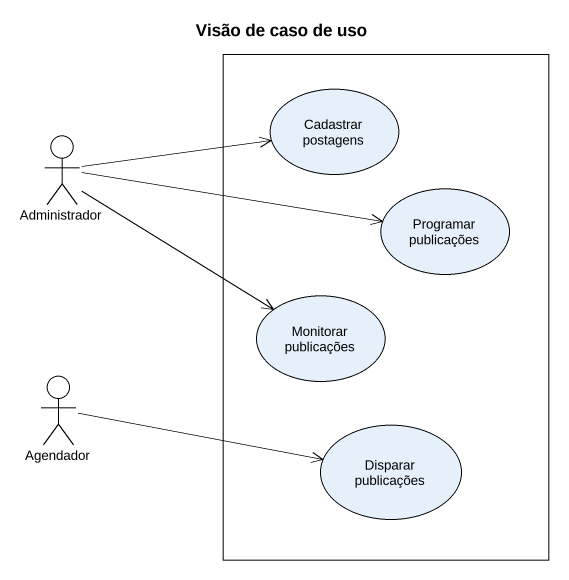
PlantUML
@startuml
title Visão de caso de uso
rectangle " " as rectangle1 {
  usecase "Cadastrar postagens" as Cadastrar_postagens
  usecase "Programar publicações" as Programar_publicações
  usecase "Monitorar publicações" as Monitorar_publicações
  usecase "Disparar publicações" as Disparar_publicações
}
actor Administrador
actor Agendador
Administrador -right-> Cadastrar_postagens
Administrador -right-> Programar_publicações
Administrador -right-> Monitorar_publicações
Agendador -right-> Disparar_publicações
@enduml
